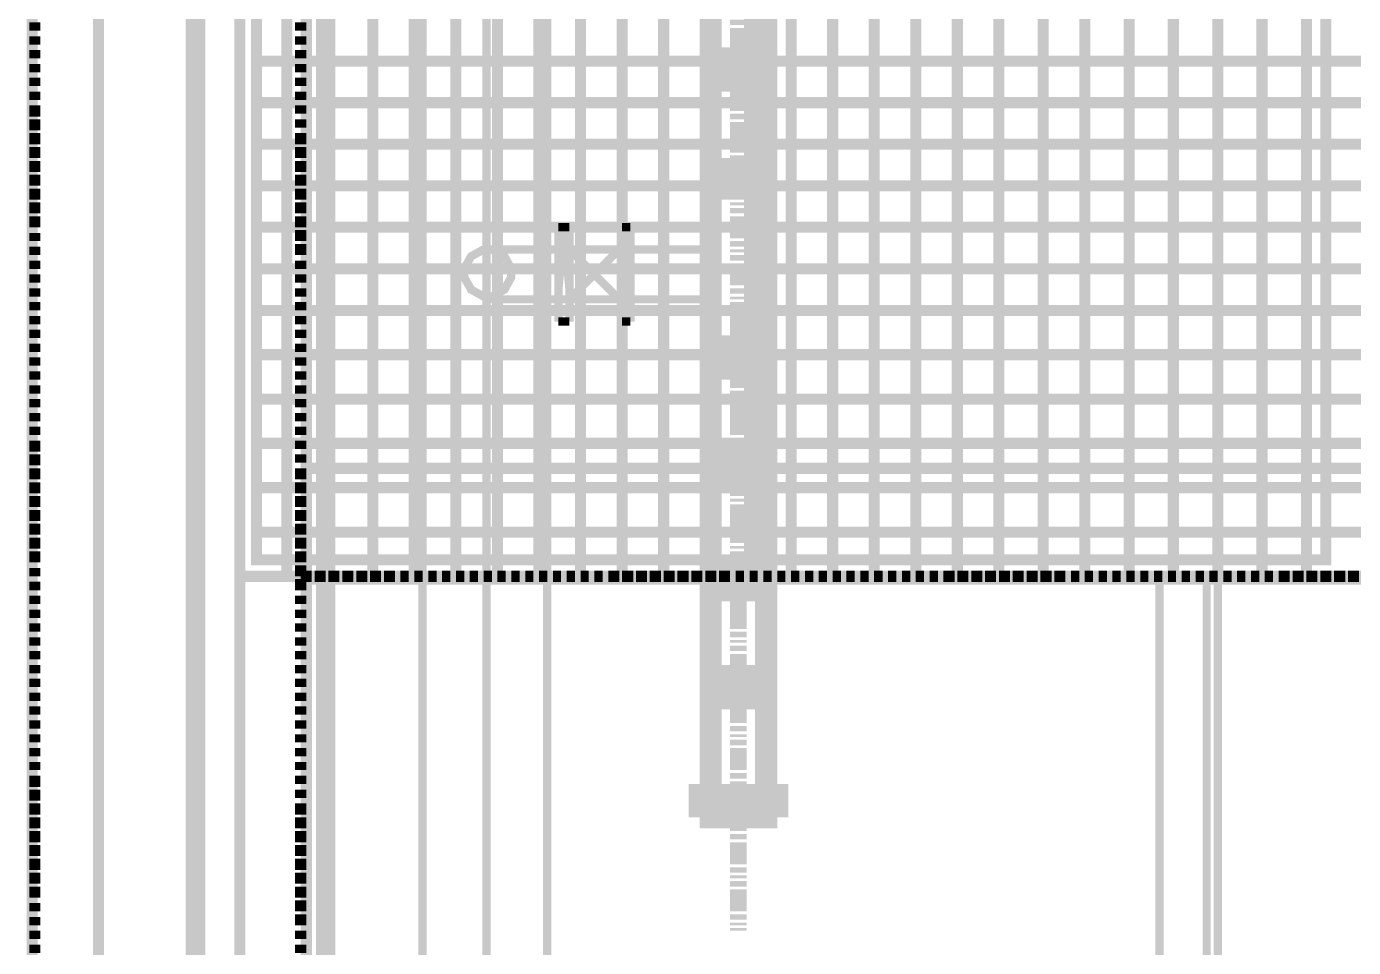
# Model space of a CAD drawing. Extents: x 0.4 to 11.4, y 0.4 to 16.2.
# Drawn here: x 1.979 to 2.778, y 9.001 to 9.555 of the extents above; entities that cross this region are included whole.
import ezdxf

# ---------------------------------------------------------------- set-up
doc = ezdxf.new("R2010")
doc.units = 0
doc.header["$MEASUREMENT"] = 0

msp = doc.modelspace()

# ---------------------------------------------------------------- linework, layer by layer
at = {"color": 0}
for points, const_width in [([(2.15944, 12.6895), (2.15944, 4.64947)], 0.01167), ([(2.08111, 12.6744), (2.08111, 4.63612)], 0.01167), ([(2.21778, 12.4078), (2.21778, 5.47775)], 0.005), ([(2.25612, 5.46446), (2.25612, 12.4094)], 0.005), ([(2.29275, 5.46446), (2.29275, 12.4094)], 0.005), ([(1.98281, 8.70281), (1.98281, 10.3561)], 0.00667), ([(2.02279, 8.70942), (2.02279, 10.3561)], 0.00667), ([(2.10781, 8.70942), (2.10781, 10.3528)], 0.00667), ([(2.14779, 8.70281), (2.14779, 10.3561)], 0.00667), ([(2.77111, 9.88613), (2.10781, 9.88613), (2.10781, 9.35612)], 0.00667), ([(2.10781, 9.22444), (2.10781, 9.88613)], 0.00667), ([(2.13612, 9.87446), (2.13612, 9.22444)], 0.00667), ([(2.16114, 9.87446), (2.16114, 9.22444)], 0.00667), ([(2.18778, 9.87446), (2.18778, 9.22444)], 0.00667), ([(2.21278, 9.87446), (2.21278, 9.22444)], 0.00667), ([(2.23779, 9.87446), (2.23779, 9.22444)], 0.00667), ([(2.26281, 9.87446), (2.26281, 9.22444)], 0.00667), ([(2.28776, 9.87446), (2.28776, 9.22444)], 0.00667), ([(2.31278, 9.87446), (2.31278, 9.22444)], 0.00667), ([(2.33778, 9.87446), (2.33778, 9.22444)], 0.00667), ([(2.36279, 9.87446), (2.36279, 9.22444)], 0.00667), ([(2.38943, 9.87446), (2.38943, 9.22444)], 0.00667), ([(2.41444, 9.87446), (2.41444, 9.22444)], 0.00667), ([(2.43946, 9.87446), (2.43946, 9.22444)], 0.00667), ([(2.46446, 9.87446), (2.46446, 9.22444)], 0.00667), ([(2.48942, 9.87446), (2.48942, 9.22444)], 0.00667), ([(2.51443, 9.87446), (2.51443, 9.22444)], 0.00667), ([(2.53944, 9.87446), (2.53944, 9.22444)], 0.00667), ([(2.56446, 9.87446), (2.56446, 9.22444)], 0.00667), ([(2.74946, 9.87446), (2.74946, 9.22444)], 0.00667), ([(2.5911, 9.86442), (2.5911, 9.22444)], 0.00667), ([(2.6161, 9.86442), (2.6161, 9.22444)], 0.00667), ([(2.64279, 9.86442), (2.64279, 9.22444)], 0.00667), ([(2.66943, 9.86442), (2.66943, 9.22444)], 0.00667), ([(2.69613, 9.86442), (2.69613, 9.22444)], 0.00667), ([(2.72276, 9.86442), (2.72276, 9.22444)], 0.00667), ([(2.39111, 9.42111), (2.39111, 9.72775)], 0.01333), ([(2.42443, 9.09278), (2.42443, 9.72775)], 0.01333), ([(2.40776, 9.55946), (2.40776, 9.55778), (2.40776, 9.5561)], 0.01), ([(1.98443, 9.55279), (1.98443, 9.55778)], 0.00667), ([(2.14442, 9.55279), (2.14442, 9.55778)], 0.00667), ([(2.40776, 9.55447), (2.40776, 9.55279), (2.40776, 9.55111), (2.40776, 9.54943)], 0.01), ([(1.98443, 9.54443), (1.98443, 9.54943)], 0.00667), ([(2.14442, 9.54443), (2.14442, 9.54943)], 0.00667), ([(2.40776, 9.54943), (2.40776, 9.54779), (2.40776, 9.54611), (2.40776, 9.54443), (2.40776, 9.54275)], 0.01), ([(2.40776, 9.54275), (2.40776, 9.54113)], 0.01), ([(1.98443, 9.53614), (1.98443, 9.54113)], 0.00667), ([(2.14442, 9.53614), (2.14442, 9.54113)], 0.00667), ([(2.42443, 9.53614), (2.39111, 9.53614)], 0.01333), ([(2.42443, 9.52279), (2.39111, 9.52279), (2.39111, 9.53614)], 0.01333), ([(2.40776, 9.53944), (2.40776, 9.53776), (2.40776, 9.53614)], 0.01), ([(1.98443, 9.52778), (1.98443, 9.53276)], 0.00667), ([(2.11778, 9.53444), (2.78276, 9.53444)], 0.00667), ([(2.14442, 9.52778), (2.14442, 9.53276)], 0.00667), ([(2.39279, 9.52946), (2.39442, 9.52946), (2.39611, 9.52946)], 0.01), ([(2.39779, 9.52946), (2.39947, 9.52946), (2.4011, 9.52946), (2.40278, 9.52946)], 0.01), ([(2.40278, 9.52946), (2.40446, 9.52946), (2.40608, 9.52946), (2.40776, 9.52946), (2.40944, 9.52946)], 0.01), ([(2.40776, 9.53444), (2.40776, 9.53276)], 0.01), ([(2.40776, 9.53108), (2.40776, 9.52946), (2.40776, 9.52778)], 0.01), ([(2.40944, 9.52946), (2.41114, 9.52946)], 0.01), ([(2.41276, 9.52946), (2.41444, 9.52946), (2.41612, 9.52946)], 0.01), ([(2.41775, 9.52946), (2.41943, 9.52946)], 0.01), ([(2.42111, 9.52946), (2.42279, 9.52946), (2.42443, 9.52946)], 0.01), ([(1.98443, 9.51942), (1.98443, 9.52447)], 0.00667), ([(2.14442, 9.51942), (2.14442, 9.52447)], 0.00667), ([(2.40776, 9.5261), (2.40776, 9.52447), (2.40776, 9.52279), (2.40776, 9.52111)], 0.01), ([(2.40776, 9.52111), (2.40776, 9.51942), (2.40776, 9.51779), (2.40776, 9.51611), (2.40776, 9.51443)], 0.01), ([(1.98443, 9.51113), (1.98443, 9.51611)], 0.00667), ([(2.14442, 9.51113), (2.14442, 9.51611)], 0.00667), ([(2.40776, 9.51443), (2.40776, 9.51281)], 0.01), ([(2.40776, 9.51113), (2.40776, 9.50944), (2.40776, 9.50776)], 0.01), ([(1.98443, 9.50108), (1.98443, 9.50776)], 0.00667), ([(2.11778, 9.50944), (2.80778, 9.50944)], 0.00667), ([(2.14442, 9.50276), (2.14442, 9.50776)], 0.00667), ([(2.40776, 9.50612), (2.40776, 9.50444)], 0.01), ([(2.40776, 9.50276), (2.40776, 9.50108), (2.40776, 9.49946)], 0.01), ([(1.98443, 9.49278), (1.98443, 9.49946)], 0.00667), ([(2.14442, 9.49447), (2.14442, 9.49946)], 0.00667), ([(2.40776, 9.49778), (2.40776, 9.4961), (2.40776, 9.49447), (2.40776, 9.49278)], 0.01), ([(1.98443, 9.48443), (1.98443, 9.4911)], 0.00667), ([(2.14442, 9.48443), (2.14442, 9.4911)], 0.00667), ([(2.40776, 9.49278), (2.40776, 9.4911), (2.40776, 9.48942), (2.40776, 9.48779), (2.40776, 9.48611)], 0.01), ([(1.98443, 9.47613), (1.98443, 9.48281)], 0.00667), ([(2.11778, 9.48443), (2.79943, 9.48443)], 0.00667), ([(2.14442, 9.47613), (2.14442, 9.48281)], 0.00667), ([(2.40776, 9.48611), (2.40776, 9.48443)], 0.01), ([(2.40776, 9.48281), (2.40776, 9.48112), (2.40776, 9.47944)], 0.01), ([(1.98443, 9.46778), (1.98443, 9.47444)], 0.00667), ([(2.14442, 9.46778), (2.14442, 9.47444)], 0.00667), ([(2.42443, 9.46946), (2.39111, 9.46946)], 0.01333), ([(2.40776, 9.47775), (2.40776, 9.47613)], 0.01), ([(2.40776, 9.47444), (2.40776, 9.47276), (2.40776, 9.47114)], 0.01), ([(1.98443, 9.45942), (1.98443, 9.4661)], 0.00667), ([(2.14442, 9.45942), (2.14442, 9.4661)], 0.00667), ([(2.39111, 9.46446), (2.39279, 9.46446), (2.39442, 9.46446), (2.39611, 9.46446), (2.39779, 9.46446)], 0.01), ([(2.39779, 9.46446), (2.39947, 9.46446)], 0.01), ([(2.4011, 9.46446), (2.40278, 9.46446)], 0.01), ([(2.40446, 9.46446), (2.40608, 9.46446), (2.40776, 9.46446)], 0.01), ([(2.40776, 9.46946), (2.40776, 9.46778), (2.40776, 9.4661), (2.40776, 9.46446)], 0.01), ([(2.40776, 9.46446), (2.40776, 9.46278), (2.40776, 9.4611), (2.40776, 9.45942), (2.40776, 9.45779)], 0.01), ([(2.40944, 9.46446), (2.41114, 9.46446), (2.41276, 9.46446), (2.41444, 9.46446)], 0.01), ([(2.41444, 9.46446), (2.41612, 9.46446), (2.41775, 9.46446), (2.41943, 9.46446), (2.42111, 9.46446)], 0.01), ([(2.42111, 9.46446), (2.42279, 9.46446)], 0.01), ([(1.98443, 9.45111), (1.98443, 9.45779)], 0.00667), ([(2.11778, 9.45942), (2.80447, 9.45942)], 0.00667), ([(2.14442, 9.45111), (2.14442, 9.45779)], 0.00667), ([(2.42443, 9.45779), (2.39111, 9.45779)], 0.01333), ([(2.40776, 9.45779), (2.40776, 9.45611)], 0.01), ([(1.98443, 9.44276), (1.98443, 9.44943)], 0.00667), ([(2.14442, 9.44276), (2.14442, 9.44943)], 0.00667), ([(2.40776, 9.45443), (2.40776, 9.45281), (2.40776, 9.45111)], 0.01), ([(2.40776, 9.44943), (2.40776, 9.44775)], 0.01), ([(1.98443, 9.43446), (1.98443, 9.44114)], 0.00667), ([(2.14442, 9.43446), (2.14442, 9.44114)], 0.00667), ([(2.39111, 9.0911), (2.39111, 9.44444)], 0.01333), ([(2.40776, 9.44612), (2.40776, 9.44444), (2.40776, 9.44276)], 0.01), ([(2.40776, 9.44114), (2.40776, 9.43946), (2.40776, 9.43778), (2.40776, 9.43608)], 0.01), ([(2.11778, 9.43446), (2.77111, 9.43446)], 0.00667), ([(2.14442, 9.42611), (2.14442, 9.43278)], 0.00667), ([(2.29943, 9.43446), (2.29943, 9.37776)], 0.005), ([(2.30279, 9.43446), (2.29943, 9.43446)], 0.005), ([(2.3061, 9.43446), (2.30279, 9.43446)], 0.005), ([(2.3061, 9.43446), (2.3061, 9.37776)], 0.005), ([(2.33778, 9.43446), (2.33778, 9.37776)], 0.005), ([(2.33946, 9.43446), (2.33778, 9.43446)], 0.005), ([(2.34278, 9.43446), (2.33946, 9.43446)], 0.005), ([(2.34278, 9.43446), (2.34278, 9.37776)], 0.005), ([(2.40776, 9.43608), (2.40776, 9.43446), (2.40776, 9.43278), (2.40776, 9.4311), (2.40776, 9.42947)], 0.01), ([(2.76611, 9.43446), (3.2461, 9.43446)], 0.00667), ([(1.98443, 9.42611), (1.98443, 9.4311)], 0.00667), ([(2.40776, 9.42947), (2.40776, 9.42779)], 0.01), ([(2.40776, 9.42611), (2.40776, 9.42443), (2.40776, 9.42279)], 0.01), ([(1.98443, 9.41775), (1.98443, 9.42279)], 0.00667), ([(2.14442, 9.41775), (2.14442, 9.42443)], 0.00667), ([(2.39111, 9.42111), (2.25612, 9.42111)], 0.005), ([(2.3361, 9.39111), (2.3061, 9.42111)], 0.005), ([(2.3361, 9.42111), (2.3061, 9.39111)], 0.005), ([(2.40776, 9.42111), (2.40776, 9.41943)], 0.01), ([(2.40776, 9.41775), (2.40776, 9.41613), (2.40776, 9.41444)], 0.01), ([(1.98443, 9.40944), (1.98443, 9.41444)], 0.00667), ([(2.11778, 9.40944), (2.77111, 9.40944)], 0.00667), ([(2.14442, 9.40944), (2.14442, 9.41444)], 0.00667), ([(2.40776, 9.41276), (2.40776, 9.41114), (2.40776, 9.40944), (2.40776, 9.40776)], 0.01), ([(2.40776, 9.40776), (2.40776, 9.40608), (2.40776, 9.40446), (2.40776, 9.40278), (2.40776, 9.4011)], 0.01), ([(2.74946, 9.40944), (3.2461, 9.40944)], 0.00667), ([(1.98443, 9.4011), (1.98443, 9.40608)], 0.00667), ([(2.14442, 9.4011), (2.14442, 9.40608)], 0.00667), ([(2.40776, 9.4011), (2.40776, 9.39947)], 0.01), ([(1.98443, 9.39279), (1.98443, 9.39779)], 0.00667), ([(2.14442, 9.39279), (2.14442, 9.39779)], 0.00667), ([(2.40776, 9.39779), (2.40776, 9.39611), (2.40776, 9.39442)], 0.01), ([(2.40776, 9.39279), (2.40776, 9.39111)], 0.01), ([(1.98443, 9.38444), (1.98443, 9.38943)], 0.00667), ([(2.14442, 9.38444), (2.14442, 9.38943)], 0.00667), ([(2.39111, 9.39111), (2.25612, 9.39111)], 0.005), ([(2.40776, 9.38943), (2.40776, 9.38781), (2.40776, 9.38613)], 0.01), ([(2.40776, 9.38444), (2.40776, 9.38276), (2.40776, 9.38112), (2.40776, 9.37944)], 0.01), ([(1.98443, 9.37608), (1.98443, 9.38112)], 0.00667), ([(2.11778, 9.38444), (2.77111, 9.38444)], 0.00667), ([(2.14442, 9.37608), (2.14442, 9.38112)], 0.00667), ([(2.30279, 9.37776), (2.29943, 9.37776)], 0.005), ([(2.3061, 9.37776), (2.30279, 9.37776)], 0.005), ([(2.33946, 9.37776), (2.33778, 9.37776)], 0.005), ([(2.34278, 9.37776), (2.33946, 9.37776)], 0.005), ([(2.40776, 9.37944), (2.40776, 9.37776), (2.40776, 9.37608), (2.40776, 9.37446), (2.40776, 9.37278)], 0.01), ([(2.74778, 9.38444), (3.2461, 9.38444)], 0.00667), ([(1.98443, 9.36778), (1.98443, 9.37278)], 0.00667), ([(2.14442, 9.36778), (2.14442, 9.37278)], 0.00667), ([(2.40776, 9.37278), (2.40776, 9.3711), (2.40776, 9.36947), (2.40776, 9.36778), (2.40776, 9.3661)], 0.01), ([(1.98443, 9.35943), (1.98443, 9.36442)], 0.00667), ([(2.14442, 9.35943), (2.14442, 9.36442)], 0.00667), ([(2.42443, 9.34944), (2.39111, 9.34944), (2.39111, 9.36279)], 0.01333), ([(2.42443, 9.36279), (2.39111, 9.36279)], 0.01333), ([(2.40776, 9.36442), (2.40776, 9.36279)], 0.01), ([(2.40776, 9.36111), (2.40776, 9.35943), (2.40776, 9.35781)], 0.01), ([(1.98443, 9.35113), (1.98443, 9.35612)], 0.00667), ([(2.11778, 9.35781), (2.77111, 9.35781)], 0.00667), ([(2.14442, 9.35113), (2.14442, 9.35612)], 0.00667), ([(2.39111, 9.35612), (2.39279, 9.35612), (2.39442, 9.35612)], 0.01), ([(2.39611, 9.35612), (2.39779, 9.35612), (2.39947, 9.35612), (2.4011, 9.35612)], 0.01), ([(2.4011, 9.35612), (2.40278, 9.35612), (2.40446, 9.35612), (2.40608, 9.35612), (2.40776, 9.35612)], 0.01), ([(2.40776, 9.35612), (2.40776, 9.35444), (2.40776, 9.35275), (2.40776, 9.35113)], 0.01), ([(2.40776, 9.35612), (2.40944, 9.35612)], 0.01), ([(2.40776, 9.35113), (2.40776, 9.34944), (2.40776, 9.34776), (2.40776, 9.34614), (2.40776, 9.34446)], 0.01), ([(2.41114, 9.35612), (2.41276, 9.35612), (2.41444, 9.35612)], 0.01), ([(2.41612, 9.35612), (2.41775, 9.35612)], 0.01), ([(2.41943, 9.35612), (2.42111, 9.35612), (2.42279, 9.35612), (2.42443, 9.35612)], 0.01), ([(2.75444, 9.35781), (3.2461, 9.35781)], 0.00667), ([(1.98443, 9.34278), (1.98443, 9.34776)], 0.00667), ([(2.14442, 9.34278), (2.14442, 9.34776)], 0.00667), ([(2.40776, 9.34446), (2.40776, 9.34278), (2.40776, 9.3411), (2.40776, 9.33946), (2.40776, 9.33778)], 0.01), ([(1.98443, 9.33442), (1.98443, 9.33946)], 0.00667), ([(2.14442, 9.33442), (2.14442, 9.33946)], 0.00667), ([(2.40776, 9.3361), (2.40776, 9.33442)], 0.01), ([(1.98443, 9.32611), (1.98443, 9.33111)], 0.00667), ([(2.11778, 9.33111), (2.77111, 9.33111)], 0.00667), ([(2.14442, 9.32611), (2.14442, 9.33111)], 0.00667), ([(2.40776, 9.33279), (2.40776, 9.33111), (2.40776, 9.32943)], 0.01), ([(2.40776, 9.32781), (2.40776, 9.32611), (2.40776, 9.32443), (2.40776, 9.32275)], 0.01), ([(2.76112, 9.33111), (3.2461, 9.33111)], 0.00667), ([(1.98443, 9.31776), (1.98443, 9.32275)], 0.00667), ([(2.14442, 9.31776), (2.14442, 9.32275)], 0.00667), ([(2.40776, 9.32275), (2.40776, 9.32112), (2.40776, 9.31944), (2.40776, 9.31776), (2.40776, 9.31614)], 0.01), ([(1.98443, 9.30946), (1.98443, 9.31446)], 0.00667), ([(2.14442, 9.30946), (2.14442, 9.31446)], 0.00667), ([(2.40776, 9.31614), (2.40776, 9.31446), (2.40776, 9.31278), (2.40776, 9.31108), (2.40776, 9.30946)], 0.01), ([(1.98443, 9.29943), (1.98443, 9.3061)], 0.00667), ([(2.14442, 9.30111), (2.14442, 9.3061)], 0.00667), ([(2.40776, 9.30778), (2.40776, 9.3061)], 0.01), ([(2.40776, 9.30447), (2.40776, 9.30279), (2.40776, 9.30111)], 0.01), ([(1.98443, 9.29113), (1.98443, 9.29779)], 0.00667), ([(2.11778, 9.30447), (2.77111, 9.30447)], 0.00667), ([(2.14442, 9.29275), (2.14442, 9.29779)], 0.00667), ([(2.42443, 9.29611), (2.39111, 9.29611), (2.39111, 9.28276)], 0.01333), ([(2.40776, 9.29943), (2.40776, 9.29779)], 0.01), ([(2.40776, 9.29611), (2.40776, 9.29443), (2.40776, 9.29275), (2.40776, 9.29113)], 0.01), ([(2.75108, 9.30447), (3.2461, 9.30447)], 0.00667), ([(1.98443, 9.28276), (1.98443, 9.28944)], 0.00667), ([(2.14442, 9.28276), (2.14442, 9.28944)], 0.00667), ([(2.14442, 9.28944), (3.20942, 9.28944)], 0.00667), ([(2.39279, 9.28944), (2.39442, 9.28944), (2.39611, 9.28944)], 0.01), ([(2.39779, 9.28944), (2.39947, 9.28944), (2.4011, 9.28944), (2.40278, 9.28944)], 0.01), ([(2.40278, 9.28944), (2.40446, 9.28944), (2.40608, 9.28944), (2.40776, 9.28944), (2.40944, 9.28944)], 0.01), ([(2.40776, 9.29113), (2.40776, 9.28944), (2.40776, 9.28776), (2.40776, 9.28614), (2.40776, 9.28444)], 0.01), ([(2.40944, 9.28944), (2.41114, 9.28944)], 0.01), ([(2.41276, 9.28944), (2.41444, 9.28944), (2.41612, 9.28944)], 0.01), ([(2.41775, 9.28944), (2.41943, 9.28944)], 0.01), ([(2.42111, 9.28944), (2.42279, 9.28944), (2.42443, 9.28944)], 0.01), ([(1.98443, 9.27447), (1.98443, 9.28108)], 0.00667), ([(2.14442, 9.27447), (2.14442, 9.28108)], 0.00667), ([(2.42443, 9.28276), (2.39111, 9.28276)], 0.01333), ([(2.40776, 9.28444), (2.40776, 9.28276), (2.40776, 9.28108)], 0.01), ([(2.40776, 9.27946), (2.40776, 9.27778)], 0.01), ([(2.11778, 9.27778), (2.77111, 9.27778)], 0.00667), ([(2.40776, 9.2761), (2.40776, 9.27447), (2.40776, 9.27279)], 0.01), ([(2.75444, 9.27778), (3.2461, 9.27778)], 0.00667), ([(1.98443, 9.26611), (1.98443, 9.27279)], 0.00667), ([(2.14442, 9.26611), (2.14442, 9.27279)], 0.00667), ([(2.40776, 9.27111), (2.40776, 9.26942)], 0.01), ([(2.40776, 9.26779), (2.40776, 9.26611), (2.40776, 9.26443), (2.40776, 9.26281)], 0.01), ([(1.98443, 9.25776), (1.98443, 9.26443)], 0.00667), ([(2.14442, 9.25776), (2.14442, 9.26443)], 0.00667), ([(2.40776, 9.26281), (2.40776, 9.26113), (2.40776, 9.25944), (2.40776, 9.25776), (2.40776, 9.25612)], 0.01), ([(2.40776, 9.25612), (2.40776, 9.25444), (2.40776, 9.25276)], 0.01), ([(1.98443, 9.24946), (1.98443, 9.25612)], 0.00667), ([(2.11778, 9.25108), (2.77111, 9.25108)], 0.00667), ([(2.14442, 9.24946), (2.14442, 9.25612)], 0.00667), ([(2.40776, 9.25108), (2.40776, 9.24946)], 0.01), ([(2.40776, 9.24778), (2.40776, 9.2461), (2.40776, 9.24447)], 0.01), ([(2.76112, 9.25108), (3.2461, 9.25108)], 0.00667), ([(1.98443, 9.2411), (1.98443, 9.24778)], 0.00667), ([(2.14442, 9.2411), (2.14442, 9.24778)], 0.00667), ([(2.40776, 9.24278), (2.40776, 9.2411)], 0.01), ([(2.40776, 9.23942), (2.40776, 9.23779), (2.40776, 9.23611), (2.40776, 9.23443)], 0.01), ([(1.98443, 9.23281), (1.98443, 9.23942)], 0.00667), ([(2.14442, 9.23281), (2.14442, 9.23942)], 0.00667), ([(2.40776, 9.23443), (2.40776, 9.23281), (2.40776, 9.23112), (2.40776, 9.22944), (2.40776, 9.22775)], 0.01), ([(1.98443, 9.22444), (1.98443, 9.22944)], 0.00667), ([(2.14442, 9.22444), (2.14442, 9.23112)], 0.00667), ([(2.42443, 9.22944), (2.39111, 9.22944), (2.39111, 9.2161)], 0.01333), ([(2.40776, 9.22775), (2.40776, 9.22613), (2.40776, 9.22444), (2.40776, 9.22276), (2.40776, 9.22114)], 0.01), ([(2.66114, 8.99447), (2.66114, 9.22613)], 0.005), ([(2.68946, 8.99447), (2.68946, 9.22613)], 0.005), ([(2.69613, 8.99447), (2.69613, 9.22613)], 0.005), ([(1.98443, 9.2161), (1.98443, 9.22114)], 0.00667), ([(2.10781, 9.22444), (2.77111, 9.22444)], 0.00667), ([(2.14442, 9.22444), (2.1511, 9.22444)], 0.00667), ([(2.14442, 9.2161), (2.14442, 9.22276)], 0.00667), ([(2.14442, 9.22276), (3.20942, 9.22276)], 0.00667), ([(2.15278, 9.22444), (2.15944, 9.22444)], 0.00667), ([(2.16114, 9.22444), (2.16775, 9.22444)], 0.00667), ([(2.16943, 9.22444), (2.17611, 9.22444)], 0.00667), ([(2.17779, 9.22444), (2.18446, 9.22444)], 0.00667), ([(2.18608, 9.22444), (2.19276, 9.22444)], 0.00667), ([(2.19444, 9.22444), (2.20111, 9.22444)], 0.00667), ([(2.20443, 9.22444), (2.20942, 9.22444)], 0.00667), ([(2.21278, 9.22444), (2.21778, 9.22444)], 0.00667), ([(2.22114, 9.22444), (2.22613, 9.22444)], 0.00667), ([(2.22944, 9.22444), (2.23443, 9.22444)], 0.00667), ([(2.23779, 9.22444), (2.24278, 9.22444)], 0.00667), ([(2.2461, 9.22444), (2.25108, 9.22444)], 0.00667), ([(2.25444, 9.22444), (2.25944, 9.22444)], 0.00667), ([(2.26281, 9.22444), (2.26779, 9.22444)], 0.00667), ([(2.27111, 9.22444), (2.2761, 9.22444)], 0.00667), ([(2.27946, 9.22444), (2.28444, 9.22444)], 0.00667), ([(2.28776, 9.22444), (2.29275, 9.22444)], 0.00667), ([(2.29611, 9.22444), (2.30111, 9.22444)], 0.00667), ([(2.30447, 9.22444), (2.30946, 9.22444)], 0.00667), ([(2.31278, 9.22444), (2.31776, 9.22444)], 0.00667), ([(2.32113, 9.22444), (2.32611, 9.22444)], 0.00667), ([(2.32943, 9.22444), (2.3361, 9.22444)], 0.00667), ([(2.33778, 9.22444), (2.34446, 9.22444)], 0.00667), ([(2.34614, 9.22444), (2.35275, 9.22444)], 0.00667), ([(2.35444, 9.22444), (2.36111, 9.22444)], 0.00667), ([(2.36279, 9.22444), (2.36947, 9.22444)], 0.00667), ([(2.3711, 9.22444), (2.37776, 9.22444)], 0.00667), ([(2.37944, 9.22444), (2.38612, 9.22444)], 0.00667), ([(2.42443, 9.2161), (2.39111, 9.2161)], 0.01333), ([(2.38781, 9.22444), (2.39442, 9.22444)], 0.00667), ([(2.39111, 9.22276), (2.39279, 9.22276), (2.39442, 9.22276), (2.39611, 9.22276), (2.39779, 9.22276)], 0.01), ([(2.39611, 9.22444), (2.40278, 9.22444)], 0.00667), ([(2.39779, 9.22276), (2.39947, 9.22276)], 0.01), ([(2.4011, 9.22276), (2.40278, 9.22276)], 0.01), ([(2.40446, 9.22276), (2.40608, 9.22276), (2.40776, 9.22276)], 0.01), ([(2.40608, 9.22444), (2.41114, 9.22444)], 0.00667), ([(2.40776, 9.21946), (2.40776, 9.21778), (2.40776, 9.2161)], 0.01), ([(2.40944, 9.22276), (2.41114, 9.22276), (2.41276, 9.22276), (2.41444, 9.22276)], 0.01), ([(2.41444, 9.22276), (2.41612, 9.22276), (2.41775, 9.22276), (2.41943, 9.22276), (2.42111, 9.22276)], 0.01), ([(2.41444, 9.22444), (2.41943, 9.22444)], 0.00667), ([(2.42111, 9.22276), (2.42279, 9.22276)], 0.01), ([(2.42279, 9.22444), (2.42779, 9.22444)], 0.00667), ([(2.4311, 9.22444), (2.43608, 9.22444)], 0.00667), ([(2.43946, 9.22444), (2.44444, 9.22444)], 0.00667), ([(2.44775, 9.22444), (2.45281, 9.22444)], 0.00667), ([(2.45611, 9.22444), (2.4611, 9.22444)], 0.00667), ([(2.46446, 9.22444), (2.46946, 9.22444)], 0.00667), ([(2.47276, 9.22444), (2.47775, 9.22444)], 0.00667), ([(2.48113, 9.22444), (2.48611, 9.22444)], 0.00667), ([(2.48942, 9.22444), (2.49447, 9.22444)], 0.00667), ([(2.49778, 9.22444), (2.50276, 9.22444)], 0.00667), ([(2.50612, 9.22444), (2.51112, 9.22444)], 0.00667), ([(2.51443, 9.22444), (2.51942, 9.22444)], 0.00667), ([(2.52279, 9.22444), (2.52778, 9.22444)], 0.00667), ([(2.53108, 9.22444), (2.53776, 9.22444)], 0.00667), ([(2.53944, 9.22444), (2.54611, 9.22444)], 0.00667), ([(2.54779, 9.22444), (2.55447, 9.22444)], 0.00667), ([(2.5561, 9.22444), (2.56278, 9.22444)], 0.00667), ([(2.56446, 9.22444), (2.57113, 9.22444)], 0.00667), ([(2.57275, 9.22444), (2.57943, 9.22444)], 0.00667), ([(2.58111, 9.22444), (2.58778, 9.22444)], 0.00667), ([(2.58946, 9.22444), (2.59614, 9.22444)], 0.00667), ([(2.59776, 9.22444), (2.60444, 9.22444)], 0.00667), ([(2.60781, 9.22444), (2.61279, 9.22444)], 0.00667), ([(2.6161, 9.22444), (2.6211, 9.22444)], 0.00667), ([(2.62446, 9.22444), (2.62944, 9.22444)], 0.00667), ([(2.63276, 9.22444), (2.63781, 9.22444)], 0.00667), ([(2.64111, 9.22444), (2.64611, 9.22444)], 0.00667), ([(2.64947, 9.22444), (2.65446, 9.22444)], 0.00667), ([(2.65776, 9.22444), (2.66276, 9.22444)], 0.00667), ([(2.66612, 9.22444), (2.67111, 9.22444)], 0.00667), ([(2.67443, 9.22444), (2.67947, 9.22444)], 0.00667), ([(2.68278, 9.22444), (2.68778, 9.22444)], 0.00667), ([(2.69114, 9.22444), (2.69613, 9.22444)], 0.00667), ([(2.69943, 9.22444), (2.70443, 9.22444)], 0.00667), ([(2.70779, 9.22444), (2.71278, 9.22444)], 0.00667), ([(2.7161, 9.22444), (2.72114, 9.22444)], 0.00667), ([(2.72444, 9.22444), (2.72944, 9.22444)], 0.00667), ([(2.73281, 9.22444), (2.73942, 9.22444)], 0.00667), ([(2.7411, 9.22444), (2.74778, 9.22444)], 0.00667), ([(2.74946, 9.22444), (2.75612, 9.22444)], 0.00667), ([(2.75776, 9.22444), (2.76443, 9.22444)], 0.00667), ([(2.76611, 9.22444), (2.77279, 9.22444)], 0.00667), ([(2.77279, 9.22444), (3.2461, 9.22444)], 0.00667), ([(2.77447, 9.22444), (2.78108, 9.22444)], 0.00667), ([(1.98443, 9.20779), (1.98443, 9.21278)], 0.00667), ([(2.14442, 9.20779), (2.14442, 9.21278)], 0.00667), ([(2.40776, 9.21446), (2.40776, 9.21278)], 0.01), ([(2.40776, 9.2111), (2.40776, 9.20942), (2.40776, 9.20779), (2.40776, 9.20611)], 0.01), ([(1.98443, 9.19943), (1.98443, 9.20443)], 0.00667), ([(2.14442, 9.19943), (2.14442, 9.20443)], 0.00667), ([(2.40776, 9.20611), (2.40776, 9.20443), (2.40776, 9.20281), (2.40776, 9.20111), (2.40776, 9.19943)], 0.01), ([(2.40776, 9.19943), (2.40776, 9.19775), (2.40776, 9.19612), (2.40776, 9.19444), (2.40776, 9.19276)], 0.01), ([(1.98443, 9.19114), (1.98443, 9.19612)], 0.00667), ([(2.14442, 9.19114), (2.14442, 9.19612)], 0.00667), ([(1.98443, 9.18278), (1.98443, 9.18778)], 0.00667), ([(2.14442, 9.18278), (2.14442, 9.18778)], 0.00667), ([(2.40776, 9.19114), (2.40776, 9.18946), (2.40776, 9.18778)], 0.01), ([(2.40776, 9.18608), (2.40776, 9.18446)], 0.01), ([(1.98443, 9.17443), (1.98443, 9.17947)], 0.00667), ([(2.14442, 9.17443), (2.14442, 9.17947)], 0.00667), ([(2.40776, 9.18278), (2.40776, 9.1811), (2.40776, 9.17947)], 0.01), ([(2.40776, 9.17779), (2.40776, 9.17611), (2.40776, 9.17443), (2.40776, 9.17279)], 0.01), ([(1.98443, 9.16613), (1.98443, 9.17111)], 0.00667), ([(2.14442, 9.16613), (2.14442, 9.17111)], 0.00667), ([(2.40776, 9.17279), (2.40776, 9.17111), (2.40776, 9.16943), (2.40776, 9.16775), (2.40776, 9.16613)], 0.01), ([(1.98443, 9.15776), (1.98443, 9.16276)], 0.00667), ([(2.14442, 9.15776), (2.14442, 9.16276)], 0.00667), ([(2.42443, 9.16444), (2.39111, 9.16444), (2.39111, 9.1511)], 0.01333), ([(2.40776, 9.16613), (2.40776, 9.16444)], 0.01), ([(2.40776, 9.16276), (2.40776, 9.16114), (2.40776, 9.15944)], 0.01), ([(1.98443, 9.14947), (1.98443, 9.15446)], 0.00667), ([(2.14442, 9.14947), (2.14442, 9.15446)], 0.00667), ([(2.42443, 9.1511), (2.39111, 9.1511)], 0.01333), ([(2.39279, 9.15776), (2.39442, 9.15776)], 0.01), ([(2.39611, 9.15776), (2.39779, 9.15776), (2.39947, 9.15776)], 0.01), ([(2.4011, 9.15776), (2.40278, 9.15776), (2.40446, 9.15776), (2.40608, 9.15776)], 0.01), ([(2.40608, 9.15776), (2.40776, 9.15776), (2.40944, 9.15776), (2.41114, 9.15776), (2.41276, 9.15776)], 0.01), ([(2.40776, 9.15776), (2.40776, 9.15608)], 0.01), ([(2.40776, 9.15446), (2.40776, 9.15278), (2.40776, 9.1511)], 0.01), ([(2.41276, 9.15776), (2.41444, 9.15776)], 0.01), ([(2.41612, 9.15776), (2.41775, 9.15776), (2.41943, 9.15776)], 0.01), ([(2.42111, 9.15776), (2.42279, 9.15776)], 0.01), ([(1.98443, 9.14111), (1.98443, 9.14611)], 0.00667), ([(2.14442, 9.14111), (2.14442, 9.14611)], 0.00667), ([(2.40776, 9.14947), (2.40776, 9.14779), (2.40776, 9.14611), (2.40776, 9.14442)], 0.01), ([(2.40776, 9.14442), (2.40776, 9.14279), (2.40776, 9.14111), (2.40776, 9.13943), (2.40776, 9.13781)], 0.01), ([(1.98443, 9.13276), (1.98443, 9.13781)], 0.00667), ([(2.14442, 9.13276), (2.14442, 9.13781)], 0.00667), ([(2.40776, 9.13781), (2.40776, 9.13613)], 0.01), ([(1.98443, 9.12446), (1.98443, 9.12944)], 0.00667), ([(2.14442, 9.12446), (2.14442, 9.12944)], 0.00667), ([(2.40776, 9.13444), (2.40776, 9.13276), (2.40776, 9.13112)], 0.01), ([(2.40776, 9.12944), (2.40776, 9.12776)], 0.01), ([(2.40776, 9.12608), (2.40776, 9.12446), (2.40776, 9.12278)], 0.01), ([(2.40776, 9.1211), (2.40776, 9.11947), (2.40776, 9.11778), (2.40776, 9.1161)], 0.01), ([(1.98443, 9.1161), (1.98443, 9.1211)], 0.00667), ([(2.14442, 9.1161), (2.14442, 9.1211)], 0.00667), ([(2.40776, 9.1161), (2.40776, 9.11442), (2.40776, 9.11279), (2.40776, 9.11111), (2.40776, 9.10943)], 0.01), ([(1.98443, 9.10781), (1.98443, 9.11279)], 0.00667), ([(2.14442, 9.10781), (2.14442, 9.11279)], 0.00667), ([(2.40776, 9.10943), (2.40776, 9.10781)], 0.01), ([(2.40776, 9.10612), (2.40776, 9.10444), (2.40776, 9.10275)], 0.01), ([(1.98443, 9.09776), (1.98443, 9.10444)], 0.00667), ([(2.14442, 9.09944), (2.14442, 9.10444)], 0.00667), ([(2.40776, 9.10113), (2.40776, 9.09944)], 0.01), ([(2.40776, 9.09776), (2.40776, 9.09614), (2.40776, 9.09446)], 0.01), ([(1.98443, 9.08946), (1.98443, 9.09614)], 0.00667), ([(2.14442, 9.0911), (2.14442, 9.09614)], 0.00667), ([(2.38444, 9.07943), (2.38444, 9.09278), (2.4311, 9.09278), (2.4311, 9.07943)], 0.01333), ([(2.40776, 9.09278), (2.40776, 9.0911), (2.40776, 9.08946), (2.40776, 9.08778)], 0.01), ([(2.40776, 9.08778), (2.40776, 9.0861), (2.40776, 9.08442), (2.40776, 9.08279), (2.40776, 9.08111)], 0.01), ([(1.98443, 9.08111), (1.98443, 9.08778)], 0.00667), ([(2.14442, 9.08111), (2.14442, 9.08778)], 0.00667), ([(2.38444, 9.07943), (2.4311, 9.07943)], 0.01333), ([(2.40776, 9.08111), (2.40776, 9.07943)], 0.01), ([(1.98443, 9.07275), (1.98443, 9.07943)], 0.00667), ([(2.14442, 9.07275), (2.14442, 9.07943)], 0.00667), ([(2.40776, 9.07781), (2.40776, 9.07611), (2.40776, 9.07443)], 0.01), ([(2.40776, 9.07275), (2.40776, 9.07112)], 0.01), ([(1.98443, 9.06446), (1.98443, 9.07112)], 0.00667), ([(2.14442, 9.06446), (2.14442, 9.07112)], 0.00667), ([(2.40776, 9.06944), (2.40776, 9.06776), (2.40776, 9.06614)], 0.01), ([(2.40776, 9.06446), (2.40776, 9.06278), (2.40776, 9.06108), (2.40776, 9.05946)], 0.01), ([(1.98443, 9.0561), (1.98443, 9.06278)], 0.00667), ([(2.14442, 9.0561), (2.14442, 9.06278)], 0.00667), ([(2.40776, 9.05946), (2.40776, 9.05778), (2.40776, 9.0561), (2.40776, 9.05447), (2.40776, 9.05279)], 0.01), ([(1.98443, 9.04779), (1.98443, 9.05447)], 0.00667), ([(2.14442, 9.04779), (2.14442, 9.05447)], 0.00667), ([(2.40776, 9.05279), (2.40776, 9.05111)], 0.01), ([(2.40776, 9.04943), (2.40776, 9.04779), (2.40776, 9.04611)], 0.01), ([(1.98443, 9.03944), (1.98443, 9.04611)], 0.00667), ([(2.14442, 9.03944), (2.14442, 9.04611)], 0.00667), ([(2.40776, 9.04443), (2.40776, 9.04275)], 0.01), ([(2.40776, 9.04113), (2.40776, 9.03944), (2.40776, 9.03776)], 0.01), ([(1.98443, 9.03108), (1.98443, 9.03776)], 0.00667), ([(2.14442, 9.03108), (2.14442, 9.03776)], 0.00667), ([(2.40776, 9.03614), (2.40776, 9.03444), (2.40776, 9.03276), (2.40776, 9.03108)], 0.01), ([(1.98443, 9.02279), (1.98443, 9.02778)], 0.00667), ([(2.14442, 9.02279), (2.14442, 9.02946)], 0.00667), ([(2.40776, 9.03108), (2.40776, 9.02946), (2.40776, 9.02778), (2.40776, 9.0261), (2.40776, 9.02447)], 0.01), ([(2.40776, 9.02447), (2.40776, 9.02279)], 0.01), ([(1.98443, 9.01443), (1.98443, 9.01942)], 0.00667), ([(2.14442, 9.01443), (2.14442, 9.02111)], 0.00667), ([(2.40776, 9.02111), (2.40776, 9.01942), (2.40776, 9.01779)], 0.01), ([(2.40776, 9.01611), (2.40776, 9.01443)], 0.01), ([(1.98443, 9.00612), (1.98443, 9.01113)], 0.00667), ([(2.14442, 9.00612), (2.14442, 9.01113)], 0.00667), ([(2.40776, 9.01281), (2.40776, 9.01113)], 0.01), ([(1.98443, 8.99778), (1.98443, 9.00276)], 0.00667), ([(2.14442, 8.99778), (2.14442, 9.00276)], 0.00667)]:
    msp.add_lwpolyline(points, dxfattribs=dict(at, const_width=const_width))
for points, const_width in [([(2.76112, 9.23443), (2.76112, 9.87446), (2.11778, 9.87446), (2.11778, 9.23443), (2.76112, 9.23443)], 0.00667), ([(2.40776, 9.54943), (2.40776, 9.54943)], 0.01), ([(2.40776, 9.54275), (2.40776, 9.54275)], 0.01), ([(2.39111, 9.52946), (2.39111, 9.52946)], 0.01), ([(2.39279, 9.52946), (2.39279, 9.52946)], 0.01), ([(2.40278, 9.52946), (2.40278, 9.52946)], 0.01), ([(2.41444, 9.53028), (2.41444, 9.53174), (2.4101, 9.53614), (2.40864, 9.53614), (2.40717, 9.53614), (2.40278, 9.53174), (2.40278, 9.53028), (2.40278, 9.52886), (2.40717, 9.52447), (2.40864, 9.52447), (2.4101, 9.52447), (2.41444, 9.52886), (2.41444, 9.53028)], 0.005), ([(2.40944, 9.52946), (2.40944, 9.52946)], 0.01), ([(2.40776, 9.52111), (2.40776, 9.52111)], 0.01), ([(2.40776, 9.51443), (2.40776, 9.51443)], 0.01), ([(2.40776, 9.49278), (2.40776, 9.49278)], 0.01), ([(2.40776, 9.48611), (2.40776, 9.48611)], 0.01), ([(2.39111, 9.46446), (2.39111, 9.46446)], 0.01), ([(2.39779, 9.46446), (2.39779, 9.46446)], 0.01), ([(2.41444, 9.4636), (2.41444, 9.46506), (2.4101, 9.46946), (2.40864, 9.46946), (2.40717, 9.46946), (2.40278, 9.46506), (2.40278, 9.4636), (2.40278, 9.46218), (2.40717, 9.45779), (2.40864, 9.45779), (2.4101, 9.45779), (2.41444, 9.46218), (2.41444, 9.4636)], 0.005), ([(2.40776, 9.46446), (2.40776, 9.46446)], 0.01), ([(2.41444, 9.46446), (2.41444, 9.46446)], 0.01), ([(2.42111, 9.46446), (2.42111, 9.46446)], 0.01), ([(2.42443, 9.46446), (2.42443, 9.46446)], 0.01), ([(2.40776, 9.45779), (2.40776, 9.45779)], 0.01), ([(2.30279, 9.37776), (2.30279, 9.43446), (2.30279, 9.37776)], 0.005), ([(2.33946, 9.37776), (2.33946, 9.43446), (2.33946, 9.37776)], 0.005), ([(2.40776, 9.43608), (2.40776, 9.43608)], 0.01), ([(2.40776, 9.42947), (2.40776, 9.42947)], 0.01), ([(2.27111, 9.40696), (2.27111, 9.4095), (2.26699, 9.41699), (2.2595, 9.42111), (2.25694, 9.42111), (2.25444, 9.42111), (2.24696, 9.41699), (2.24278, 9.4095), (2.24278, 9.40696), (2.24278, 9.40446), (2.24696, 9.39697), (2.25444, 9.39279), (2.25694, 9.39279), (2.2595, 9.39279), (2.26699, 9.39697), (2.27111, 9.40446), (2.27111, 9.40696)], 0.005), ([(2.40776, 9.40776), (2.40776, 9.40776)], 0.01), ([(2.40776, 9.4011), (2.40776, 9.4011)], 0.01), ([(2.40776, 9.37944), (2.40776, 9.37944)], 0.01), ([(2.40776, 9.37278), (2.40776, 9.37278)], 0.01), ([(2.41444, 9.35693), (2.41444, 9.3584), (2.4101, 9.36279), (2.40864, 9.36279), (2.40717, 9.36279), (2.40278, 9.3584), (2.40278, 9.35693), (2.40278, 9.35553), (2.40717, 9.35113), (2.40864, 9.35113), (2.4101, 9.35113), (2.41444, 9.35553), (2.41444, 9.35693)], 0.005), ([(2.40776, 9.3661), (2.40776, 9.3661)], 0.01), ([(2.40776, 9.36442), (2.40776, 9.36442)], 0.01), ([(2.39111, 9.35612), (2.39111, 9.35612)], 0.01), ([(2.4011, 9.35612), (2.4011, 9.35612)], 0.01), ([(2.40776, 9.35612), (2.40776, 9.35612)], 0.01), ([(2.40776, 9.35113), (2.40776, 9.35113)], 0.01), ([(2.40776, 9.34446), (2.40776, 9.34446)], 0.01), ([(2.40776, 9.33778), (2.40776, 9.33778)], 0.01), ([(2.40776, 9.3361), (2.40776, 9.3361)], 0.01), ([(2.40776, 9.32275), (2.40776, 9.32275)], 0.01), ([(2.40776, 9.31614), (2.40776, 9.31614)], 0.01), ([(2.40776, 9.30946), (2.40776, 9.30946)], 0.01), ([(2.40776, 9.30778), (2.40776, 9.30778)], 0.01), ([(2.39111, 9.28944), (2.39111, 9.28944)], 0.01), ([(2.39279, 9.28944), (2.39279, 9.28944)], 0.01), ([(2.40278, 9.28944), (2.40278, 9.28944)], 0.01), ([(2.41444, 9.29025), (2.41444, 9.29172), (2.4101, 9.29611), (2.40864, 9.29611), (2.40717, 9.29611), (2.40278, 9.29172), (2.40278, 9.29025), (2.40278, 9.28885), (2.40717, 9.28444), (2.40864, 9.28444), (2.4101, 9.28444), (2.41444, 9.28885), (2.41444, 9.29025)], 0.005), ([(2.40776, 9.29113), (2.40776, 9.29113)], 0.01), ([(2.40944, 9.28944), (2.40944, 9.28944)], 0.01), ([(2.40776, 9.28444), (2.40776, 9.28444)], 0.01), ([(2.40776, 9.26281), (2.40776, 9.26281)], 0.01), ([(2.40776, 9.25612), (2.40776, 9.25612)], 0.01), ([(2.40776, 9.23443), (2.40776, 9.23443)], 0.01), ([(2.41444, 9.22364), (2.41444, 9.2251), (2.4101, 9.22944), (2.40864, 9.22944), (2.40717, 9.22944), (2.40278, 9.2251), (2.40278, 9.22364), (2.40278, 9.22217), (2.40717, 9.21778), (2.40864, 9.21778), (2.4101, 9.21778), (2.41444, 9.22217), (2.41444, 9.22364)], 0.005), ([(2.40776, 9.22775), (2.40776, 9.22775)], 0.01), ([(2.39111, 9.22276), (2.39111, 9.22276)], 0.01), ([(2.39779, 9.22276), (2.39779, 9.22276)], 0.01), ([(2.40776, 9.22114), (2.40776, 9.22114)], 0.01), ([(2.40776, 9.21946), (2.40776, 9.21946)], 0.01), ([(2.41444, 9.22276), (2.41444, 9.22276)], 0.01), ([(2.42111, 9.22276), (2.42111, 9.22276)], 0.01), ([(2.42443, 9.22276), (2.42443, 9.22276)], 0.01), ([(2.40776, 9.20611), (2.40776, 9.20611)], 0.01), ([(2.40776, 9.19943), (2.40776, 9.19943)], 0.01), ([(2.40776, 9.19276), (2.40776, 9.19276)], 0.01), ([(2.40776, 9.19114), (2.40776, 9.19114)], 0.01), ([(2.40776, 9.17279), (2.40776, 9.17279)], 0.01), ([(2.41444, 9.15864), (2.41444, 9.1601), (2.4101, 9.16444), (2.40864, 9.16444), (2.40717, 9.16444), (2.40278, 9.1601), (2.40278, 9.15864), (2.40278, 9.15717), (2.40717, 9.15278), (2.40864, 9.15278), (2.4101, 9.15278), (2.41444, 9.15717), (2.41444, 9.15864)], 0.005), ([(2.40776, 9.16613), (2.40776, 9.16613)], 0.01), ([(2.39111, 9.15776), (2.39111, 9.15776)], 0.01), ([(2.39279, 9.15776), (2.39279, 9.15776)], 0.01), ([(2.40608, 9.15776), (2.40608, 9.15776)], 0.01), ([(2.41276, 9.15776), (2.41276, 9.15776)], 0.01), ([(2.42443, 9.15776), (2.42443, 9.15776)], 0.01), ([(2.40776, 9.14442), (2.40776, 9.14442)], 0.01), ([(2.40776, 9.13781), (2.40776, 9.13781)], 0.01), ([(2.40776, 9.1161), (2.40776, 9.1161)], 0.01), ([(2.40776, 9.10943), (2.40776, 9.10943)], 0.01), ([(2.40776, 9.08778), (2.40776, 9.08778)], 0.01), ([(2.40776, 9.08111), (2.40776, 9.08111)], 0.01), ([(2.40776, 9.05946), (2.40776, 9.05946)], 0.01), ([(2.40776, 9.05279), (2.40776, 9.05279)], 0.01), ([(2.40776, 9.03108), (2.40776, 9.03108)], 0.01), ([(2.40776, 9.02447), (2.40776, 9.02447)], 0.01)]:
    msp.add_lwpolyline(points, close=True, dxfattribs=dict(at, const_width=const_width))

doc.saveas('drawing.dxf')
